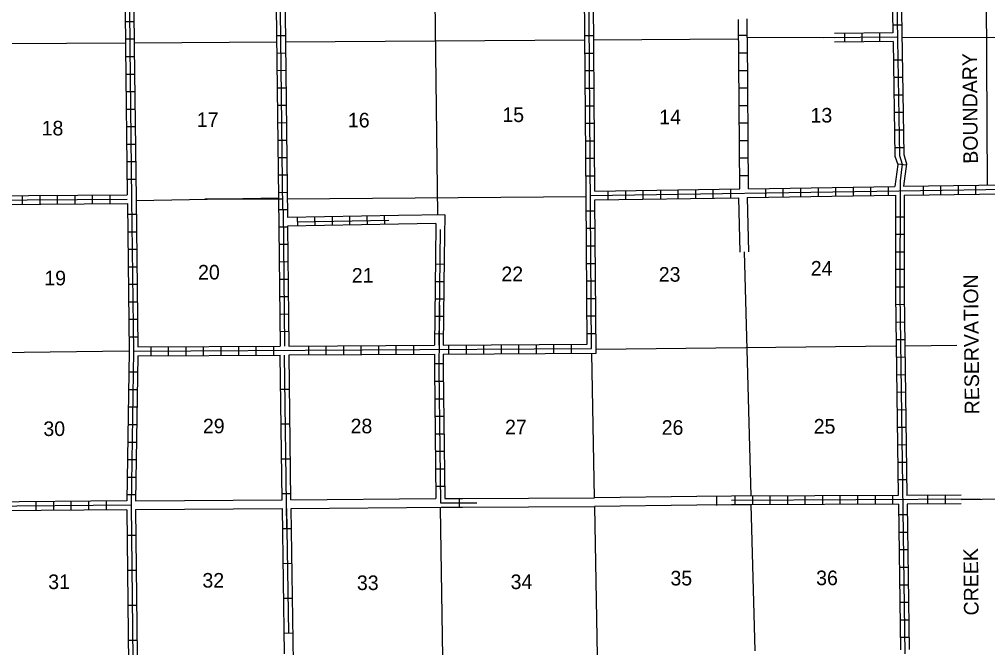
# Model space of a CAD drawing. Extents: x 1375158 to 1907859, y 15619447 to 16161288.
# Drawn here: x 1597863 to 1631034, y 15928770 to 15950284 of the extents above; entities that cross this region are included whole.
import ezdxf

# ---------------------------------------------------------------- set-up
doc = ezdxf.new("R2010")
doc.units = 0
for name, color, linetype in [('L10', 7, 'Continuous'), ('L11', 7, 'Continuous'), ('L13', 7, 'Continuous'), ('L14', 7, 'Continuous'), ('L37', 7, 'Continuous'), ('L8', 7, 'Continuous'), ('L9', 7, 'Continuous')]:
    doc.layers.add(name, color=color, linetype=linetype)

msp = doc.modelspace()

# ---------------------------------------------------------------- linework, layer by layer
at = {"layer": 'L10'}
for points in [[(1612439, 15943595), (1612421, 15942129)], [(1612135, 15943295), (1612121, 15942134)], [(1621066, 15933943), (1617567, 15933899)], [(1601843, 15933800), (1606868, 15933834)], [(1607168, 15933834), (1612134, 15933875)], [(1613048, 15933880), (1617567, 15933901)], [(1621073, 15933645), (1617567, 15933602)], [(1601843, 15933500), (1606876, 15933534)], [(1607176, 15933534), (1612442, 15933575)], [(1613048, 15933580), (1617567, 15933601)]]:
    msp.add_lwpolyline(points, dxfattribs=at)
at = {"layer": 'L11'}
for points in [[(1622499, 15944176), (1622548, 15942317)], [(1622799, 15944181), (1622847, 15942325)], [(1612439, 15943595), (1610847, 15943567)], [(1612135, 15943295), (1610847, 15943271)]]:
    msp.add_lwpolyline(points, dxfattribs=at)
at = {"layer": 'L13'}
msp.add_line((1591269, 15938790), (1601618, 15938934), dxfattribs=at)
for points in [[(1612051, 15954609), (1612192, 15943592)], [(1617239, 15949567), (1606974, 15949501)], [(1622476, 15949601), (1617539, 15949567)], [(1625789, 15949649), (1622808, 15949659)], [(1628109, 15949659), (1648995, 15949717)], [(1601493, 15949467), (1591401, 15949409)], [(1606674, 15949501), (1601809, 15949467)], [(1607035, 15944142), (1617275, 15944223)], [(1601860, 15944084), (1606741, 15944173)], [(1622698, 15942321), (1622917, 15933967)], [(1617617, 15938992), (1627875, 15939109)], [(1628217, 15939109), (1629984, 15939126)], [(1617567, 15933899), (1617470, 15938852)], [(1630124, 15933840), (1638754, 15933978)], [(1622926, 15933675), (1623059, 15928659)], [(1612276, 15933542), (1612354, 15928442)], [(1617567, 15933602), (1617654, 15928477)]]:
    msp.add_lwpolyline(points, dxfattribs=at)
at = {"layer": 'L37'}
msp.add_line((1631034, 15944606), (1630975, 15954765), dxfattribs=at)
at = {"layer": 'L8'}
for p, q in [((1601784, 15950201), (1601484, 15950201)), ((1627784, 15950101), (1628084, 15950101)), ((1601793, 15949601), (1601493, 15949601)), ((1606673, 15949728), (1606971, 15949732)), ((1617534, 15949717), (1617234, 15949717)), ((1622809, 15949726), (1622509, 15949726)), ((1626125, 15949809), (1626125, 15949509)), ((1626725, 15949817), (1626725, 15949517)), ((1627325, 15949817), (1627325, 15949517)), ((1601801, 15949001), (1601501, 15949001)), ((1606679, 15949132), (1606978, 15949135)), ((1617542, 15949117), (1617242, 15949117)), ((1622809, 15949126), (1622509, 15949126)), ((1627809, 15948901), (1628109, 15948901)), ((1606686, 15948535), (1606984, 15948539)), ((1601801, 15948401), (1601501, 15948401)), ((1617542, 15948517), (1617242, 15948517)), ((1622809, 15948526), (1622509, 15948526)), ((1627817, 15948301), (1628117, 15948301)), ((1606693, 15947939), (1606991, 15947942)), ((1617551, 15947917), (1617251, 15947917)), ((1622817, 15947926), (1622517, 15947926)), ((1601809, 15947801), (1601509, 15947801)), ((1627825, 15947701), (1628125, 15947701)), ((1606700, 15947342), (1606998, 15947345)), ((1617551, 15947317), (1617251, 15947317)), ((1622817, 15947326), (1622517, 15947326)), ((1601818, 15947201), (1601518, 15947201)), ((1627834, 15947101), (1628134, 15947101)), ((1601826, 15946601), (1601526, 15946601)), ((1606707, 15946745), (1607005, 15946749)), ((1617559, 15946717), (1617259, 15946717)), ((1622826, 15946726), (1622526, 15946726)), ((1627842, 15946501), (1628142, 15946501)), ((1601834, 15946001), (1601534, 15946001)), ((1606713, 15946149), (1607012, 15946152)), ((1617567, 15946117), (1617267, 15946117)), ((1622826, 15946126), (1622526, 15946126)), ((1627850, 15945901), (1628150, 15945901)), ((1606720, 15945552), (1607018, 15945556)), ((1601843, 15945401), (1601543, 15945401)), ((1617567, 15945517), (1617267, 15945517)), ((1622834, 15945526), (1622534, 15945526)), ((1627959, 15945334), (1628259, 15945301)), ((1606727, 15944956), (1607025, 15944959)), ((1617576, 15944917), (1617276, 15944917)), ((1622834, 15944926), (1622534, 15944926)), ((1601851, 15944801), (1601551, 15944801)), ((1627634, 15944259), (1627634, 15944559)), ((1628834, 15944276), (1628834, 15944576)), ((1629434, 15944284), (1629434, 15944584)), ((1630034, 15944292), (1630034, 15944592)), ((1630634, 15944301), (1630634, 15944601)), ((1597960, 15944251), (1597960, 15943951)), ((1598560, 15944259), (1598560, 15943959)), ((1599160, 15944259), (1599160, 15943959)), ((1599760, 15944267), (1599760, 15943967)), ((1600359, 15944267), (1600359, 15943967)), ((1600959, 15944276), (1600959, 15943976)), ((1606734, 15944359), (1607032, 15944363)), ((1618034, 15944109), (1618034, 15944409)), ((1618634, 15944117), (1618634, 15944417)), ((1619234, 15944126), (1619234, 15944426)), ((1619834, 15944142), (1619834, 15944442)), ((1620434, 15944151), (1620434, 15944451)), ((1621034, 15944159), (1621034, 15944459)), ((1621634, 15944167), (1621634, 15944467)), ((1622234, 15944176), (1622234, 15944476)), ((1623434, 15944192), (1623434, 15944492)), ((1624034, 15944209), (1624034, 15944501)), ((1624634, 15944217), (1624634, 15944517)), ((1625234, 15944226), (1625234, 15944526)), ((1625834, 15944234), (1625834, 15944534)), ((1626434, 15944242), (1626434, 15944542)), ((1627034, 15944251), (1627034, 15944551)), ((1591402, 15943909), (1601568, 15943976)), ((1601868, 15943601), (1601568, 15943601)), ((1607044, 15943766), (1606746, 15943763)), ((1617584, 15943717), (1617284, 15943717)), ((1607381, 15943506), (1607386, 15943207)), ((1607977, 15943516), (1607983, 15943218)), ((1608574, 15943526), (1608579, 15943228)), ((1609170, 15943537), (1609176, 15943239)), ((1609767, 15943547), (1609772, 15943249)), ((1610363, 15943558), (1610369, 15943259)), ((1627884, 15943526), (1628184, 15943526)), ((1601876, 15943001), (1601576, 15943001)), ((1607050, 15943169), (1606752, 15943166)), ((1617584, 15943117), (1617284, 15943117)), ((1627884, 15942926), (1628184, 15942926)), ((1607056, 15942573), (1606758, 15942570)), ((1601884, 15942401), (1601584, 15942401)), ((1617592, 15942517), (1617292, 15942517)), ((1627875, 15942326), (1628175, 15942326)), ((1607062, 15941976), (1606764, 15941973)), ((1617592, 15941917), (1617292, 15941917)), ((1601893, 15941801), (1601593, 15941801)), ((1612417, 15941894), (1612119, 15941898)), ((1627875, 15941726), (1628175, 15941726)), ((1607068, 15941380), (1606770, 15941376)), ((1612410, 15941298), (1612112, 15941301)), ((1617601, 15941317), (1617301, 15941317)), ((1601893, 15941201), (1601593, 15941201)), ((1627875, 15941126), (1628175, 15941126)), ((1601901, 15940601), (1601601, 15940601)), ((1607074, 15940783), (1606776, 15940780)), ((1612403, 15940701), (1612104, 15940705)), ((1617601, 15940717), (1617301, 15940717)), ((1627884, 15940517), (1628184, 15940526)), ((1601909, 15940001), (1601609, 15940001)), ((1607081, 15940186), (1606782, 15940183)), ((1612395, 15940105), (1612097, 15940108)), ((1617609, 15940117), (1617309, 15940117)), ((1627892, 15939917), (1628192, 15939926)), ((1607087, 15939590), (1606788, 15939587)), ((1601918, 15939401), (1601618, 15939401)), ((1612388, 15939508), (1612090, 15939512)), ((1617617, 15939517), (1617317, 15939517)), ((1627900, 15939317), (1628200, 15939326)), ((1602376, 15938767), (1602376, 15939067)), ((1602976, 15938776), (1602976, 15939076)), ((1603576, 15938776), (1603576, 15939076)), ((1604176, 15938784), (1604176, 15939084)), ((1604776, 15938784), (1604776, 15939084)), ((1605376, 15938792), (1605376, 15939092)), ((1605976, 15938792), (1605976, 15939092)), ((1606576, 15938792), (1606576, 15939092)), ((1607776, 15938801), (1607776, 15939101)), ((1608376, 15938809), (1608376, 15939109)), ((1608976, 15938809), (1608976, 15939109)), ((1609576, 15938809), (1609576, 15939109)), ((1610176, 15938817), (1610176, 15939117)), ((1610776, 15938817), (1610776, 15939117)), ((1611376, 15938826), (1611376, 15939126)), ((1612576, 15938834), (1612576, 15939134)), ((1613176, 15938834), (1613176, 15939134)), ((1613776, 15938834), (1613776, 15939134)), ((1614376, 15938842), (1614376, 15939142)), ((1614976, 15938842), (1614976, 15939142)), ((1615576, 15938851), (1615576, 15939151)), ((1616176, 15938851), (1616176, 15939151)), ((1616776, 15938859), (1616776, 15939159)), ((1627909, 15938717), (1628209, 15938726)), ((1612384, 15938484), (1612084, 15938484)), ((1601918, 15938201), (1601618, 15938201)), ((1627917, 15938117), (1628217, 15938126)), ((1601901, 15937600), (1601609, 15937600)), ((1612392, 15937884), (1612092, 15937884)), ((1612401, 15937284), (1612101, 15937284)), ((1627925, 15937517), (1628225, 15937526)), ((1601893, 15937000), (1601593, 15937000)), ((1627934, 15936917), (1628234, 15936925)), ((1612401, 15936684), (1612101, 15936684)), ((1601884, 15936400), (1601584, 15936400)), ((1627942, 15936317), (1628242, 15936325)), ((1612409, 15936084), (1612109, 15936084)), ((1601876, 15935800), (1601576, 15935800)), ((1627950, 15935717), (1628250, 15935725)), ((1612417, 15935484), (1612117, 15935484)), ((1601868, 15935200), (1601568, 15935200)), ((1627959, 15935125), (1628259, 15935125)), ((1612426, 15934884), (1612126, 15934884)), ((1601859, 15934600), (1601559, 15934600)), ((1612434, 15934284), (1612134, 15934284)), ((1627967, 15934525), (1628267, 15934525)), ((1601851, 15934000), (1601551, 15934000)), ((1621748, 15933942), (1621748, 15933642)), ((1622376, 15933959), (1622376, 15933659)), ((1622976, 15933959), (1622976, 15933659)), ((1623575, 15933967), (1623575, 15933667)), ((1624175, 15933967), (1624175, 15933667)), ((1624775, 15933967), (1624775, 15933667)), ((1625375, 15933975), (1625375, 15933675)), ((1625975, 15933975), (1625975, 15933675)), ((1626575, 15933984), (1626575, 15933684)), ((1627175, 15933984), (1627175, 15933684)), ((1627775, 15933984), (1627775, 15933684)), ((1628975, 15933992), (1628975, 15933692)), ((1629575, 15933992), (1629575, 15933692)), ((1598443, 15933475), (1598443, 15933775)), ((1599043, 15933475), (1599043, 15933775)), ((1599643, 15933484), (1599643, 15933784)), ((1600243, 15933484), (1600243, 15933784)), ((1600843, 15933492), (1600843, 15933792)), ((1612934, 15933884), (1612934, 15933584)), ((1627984, 15933325), (1628284, 15933325)), ((1627992, 15932725), (1628292, 15932725)), ((1628000, 15932125), (1628300, 15932125)), ((1628009, 15931525), (1628309, 15931525)), ((1628017, 15930925), (1628317, 15930925)), ((1628025, 15930325), (1628325, 15930325)), ((1628034, 15929725), (1628334, 15929725)), ((1628042, 15929125), (1628342, 15929125))]:
    msp.add_line(p, q, dxfattribs=at)
for points in [[(1601776, 15938917), (1617467, 15939009), (1617309, 15959942)], [(1601559, 15959717), (1601643, 15949342), (1601709, 15944126), (1601776, 15938917), (1601693, 15933650), (1591243, 15933559)], [(1627859, 15954901), (1628009, 15945626), (1628109, 15945326), (1628034, 15944759), (1628025, 15940859), (1628200, 15928559)], [(1627709, 15954751), (1627784, 15949826)], [(1628009, 15954751), (1628159, 15945651), (1628259, 15945342), (1628150, 15944567)], [(1601451, 15954368), (1601493, 15949342), (1601559, 15944276)], [(1601751, 15954392), (1601793, 15949342), (1601859, 15944126), (1601926, 15939067)], [(1606618, 15954467), (1606735, 15944173)], [(1606890, 15943764), (1606768, 15954474)], [(1606918, 15954476), (1607043, 15943501)], [(1617277, 15944223), (1617217, 15952576)], [(1617576, 15944401), (1617517, 15952584)], [(1622542, 15944476), (1622501, 15950276)], [(1622801, 15949659), (1622801, 15950301)], [(1622842, 15944484), (1622808, 15949659)], [(1627925, 15949676), (1625400, 15949651)], [(1627784, 15949826), (1625788, 15949805)], [(1627800, 15949526), (1625789, 15949505)], [(1627800, 15949526), (1627859, 15945601), (1627959, 15945309), (1627850, 15944559)], [(1622842, 15944484), (1627850, 15944559)], [(1628150, 15944567), (1632450, 15944626), (1633592, 15944692), (1633584, 15939334), (1639500, 15939351)], [(1591401, 15944209), (1601559, 15944276)], [(1612384, 15939126), (1617317, 15939159), (1617275, 15944223)], [(1617434, 15944251), (1627992, 15944417), (1632459, 15944476), (1633442, 15944534), (1633434, 15939184), (1644008, 15939209)], [(1617576, 15944401), (1622542, 15944476)], [(1622799, 15944181), (1627875, 15944259)], [(1627875, 15944259), (1627875, 15940859), (1627967, 15933984)], [(1628175, 15944267), (1632467, 15944326), (1633292, 15944376), (1633284, 15939034), (1638783, 15939051)], [(1628175, 15944267), (1628175, 15940859), (1628267, 15933984)], [(1591251, 15944059), (1601559, 15944126)], [(1601568, 15943976), (1601626, 15938917), (1601543, 15933792)], [(1606893, 15944126), (1604218, 15944126)], [(1606741, 15944173), (1606793, 15939092)], [(1617576, 15944101), (1622499, 15944176)], [(1617618, 15938853), (1617576, 15944101)], [(1606895, 15943764), (1606943, 15939094)], [(1610847, 15943567), (1607043, 15943501)], [(1610847, 15943271), (1607051, 15943201)], [(1607384, 15943356), (1610519, 15943411)], [(1607051, 15943201), (1607093, 15939092)], [(1612282, 15943089), (1612234, 15939124)], [(1612121, 15942134), (1612084, 15939126)], [(1612421, 15942129), (1612384, 15939126)], [(1612251, 15940492), (1612234, 15938309), (1612292, 15933725), (1613534, 15933734)], [(1601926, 15939067), (1606793, 15939092)], [(1607093, 15939092), (1612084, 15939126)], [(1601918, 15938767), (1601843, 15933800)], [(1601918, 15938767), (1606801, 15938784)], [(1607101, 15938792), (1612084, 15938817)], [(1612084, 15938817), (1612084, 15938309), (1612134, 15933875)], [(1612384, 15938817), (1617618, 15938853)], [(1612384, 15938817), (1612384, 15938309), (1612442, 15933875), (1613048, 15933880)], [(1622259, 15933959), (1621066, 15933943)], [(1627967, 15933984), (1622259, 15933959)], [(1630123, 15933996), (1628267, 15933984)], [(1601543, 15933792), (1596610, 15933750)], [(1622259, 15933659), (1621073, 15933645)], [(1630775, 15933850), (1622259, 15933809)], [(1622909, 15933659), (1622259, 15933659)], [(1627975, 15933684), (1622917, 15933659)], [(1627975, 15933684), (1628050, 15928700)], [(1630125, 15933696), (1628275, 15933684)], [(1628275, 15933684), (1628350, 15928709)], [(1601543, 15933492), (1591243, 15933409)], [(1612317, 15933575), (1613048, 15933580)]]:
    msp.add_lwpolyline(points, dxfattribs=at)
at = {"layer": 'L9'}
for p, q in [((1606817, 15937622), (1607116, 15937626)), ((1606834, 15936429), (1607132, 15936433)), ((1606850, 15935236), (1607148, 15935240)), ((1606866, 15934043), (1607164, 15934047)), ((1606887, 15932849), (1607185, 15932854)), ((1601851, 15932609), (1601551, 15932609)), ((1606905, 15931656), (1607203, 15931661)), ((1601868, 15931409), (1601568, 15931409)), ((1606923, 15930463), (1607221, 15930468)), ((1601884, 15930209), (1601584, 15930209)), ((1601893, 15929009), (1601593, 15929009)), ((1606941, 15929270), (1607239, 15929275))]:
    msp.add_line(p, q, dxfattribs=at)
for points in [[(1606868, 15933834), (1606801, 15938784)], [(1607031, 15932852), (1606951, 15938786)], [(1607168, 15933834), (1607101, 15938792)], [(1601693, 15933650), (1601751, 15928359), (1607101, 15928409)], [(1601543, 15933492), (1601601, 15928209)], [(1601843, 15933500), (1601901, 15928509)], [(1606951, 15928559), (1606876, 15933534)], [(1607090, 15929272), (1607026, 15933536)], [(1607255, 15928260), (1607176, 15933534)]]:
    msp.add_lwpolyline(points, dxfattribs=at)

# ---------------------------------------------------------------- texts
at = {"layer": 'L14'}
for s, p in [('15', (1614409, 15946767)), ('13', (1624967, 15946751)), ('17', (1603943, 15946601)), ('16', (1609118, 15946584)), ('14', (1619784, 15946692)), ('18', (1598626, 15946309)), ('24', (1624975, 15941509)), ('19', (1598718, 15941176)), ('20', (1603984, 15941376)), ('21', (1609251, 15941267)), ('22', (1614376, 15941317)), ('23', (1619767, 15941301)), ('29', (1604151, 15936109)), ('28', (1609209, 15936109)), ('25', (1625075, 15936100)), ('30', (1598685, 15936017)), ('27', (1614501, 15936075)), ('26', (1619867, 15936059)), ('32', (1604134, 15930825)), ('35', (1620167, 15930900)), ('36', (1625159, 15930909)), ('31', (1598851, 15930775)), ('33', (1609426, 15930742)), ('34', (1614692, 15930775))]:
    msp.add_text(s, height=500, rotation=0, dxfattribs=at).set_placement(p)
at = {"layer": 'L37'}
for s, height, p in [('BOUNDARY', 500, (1630700, 15945342)), ('RESERVATION', 500.01, (1630750, 15936761)), ('CREEK', 500, (1630725, 15929875))]:
    msp.add_text(s, height=height, rotation=90.5656, dxfattribs=at).set_placement(p)

doc.saveas('drawing.dxf')
